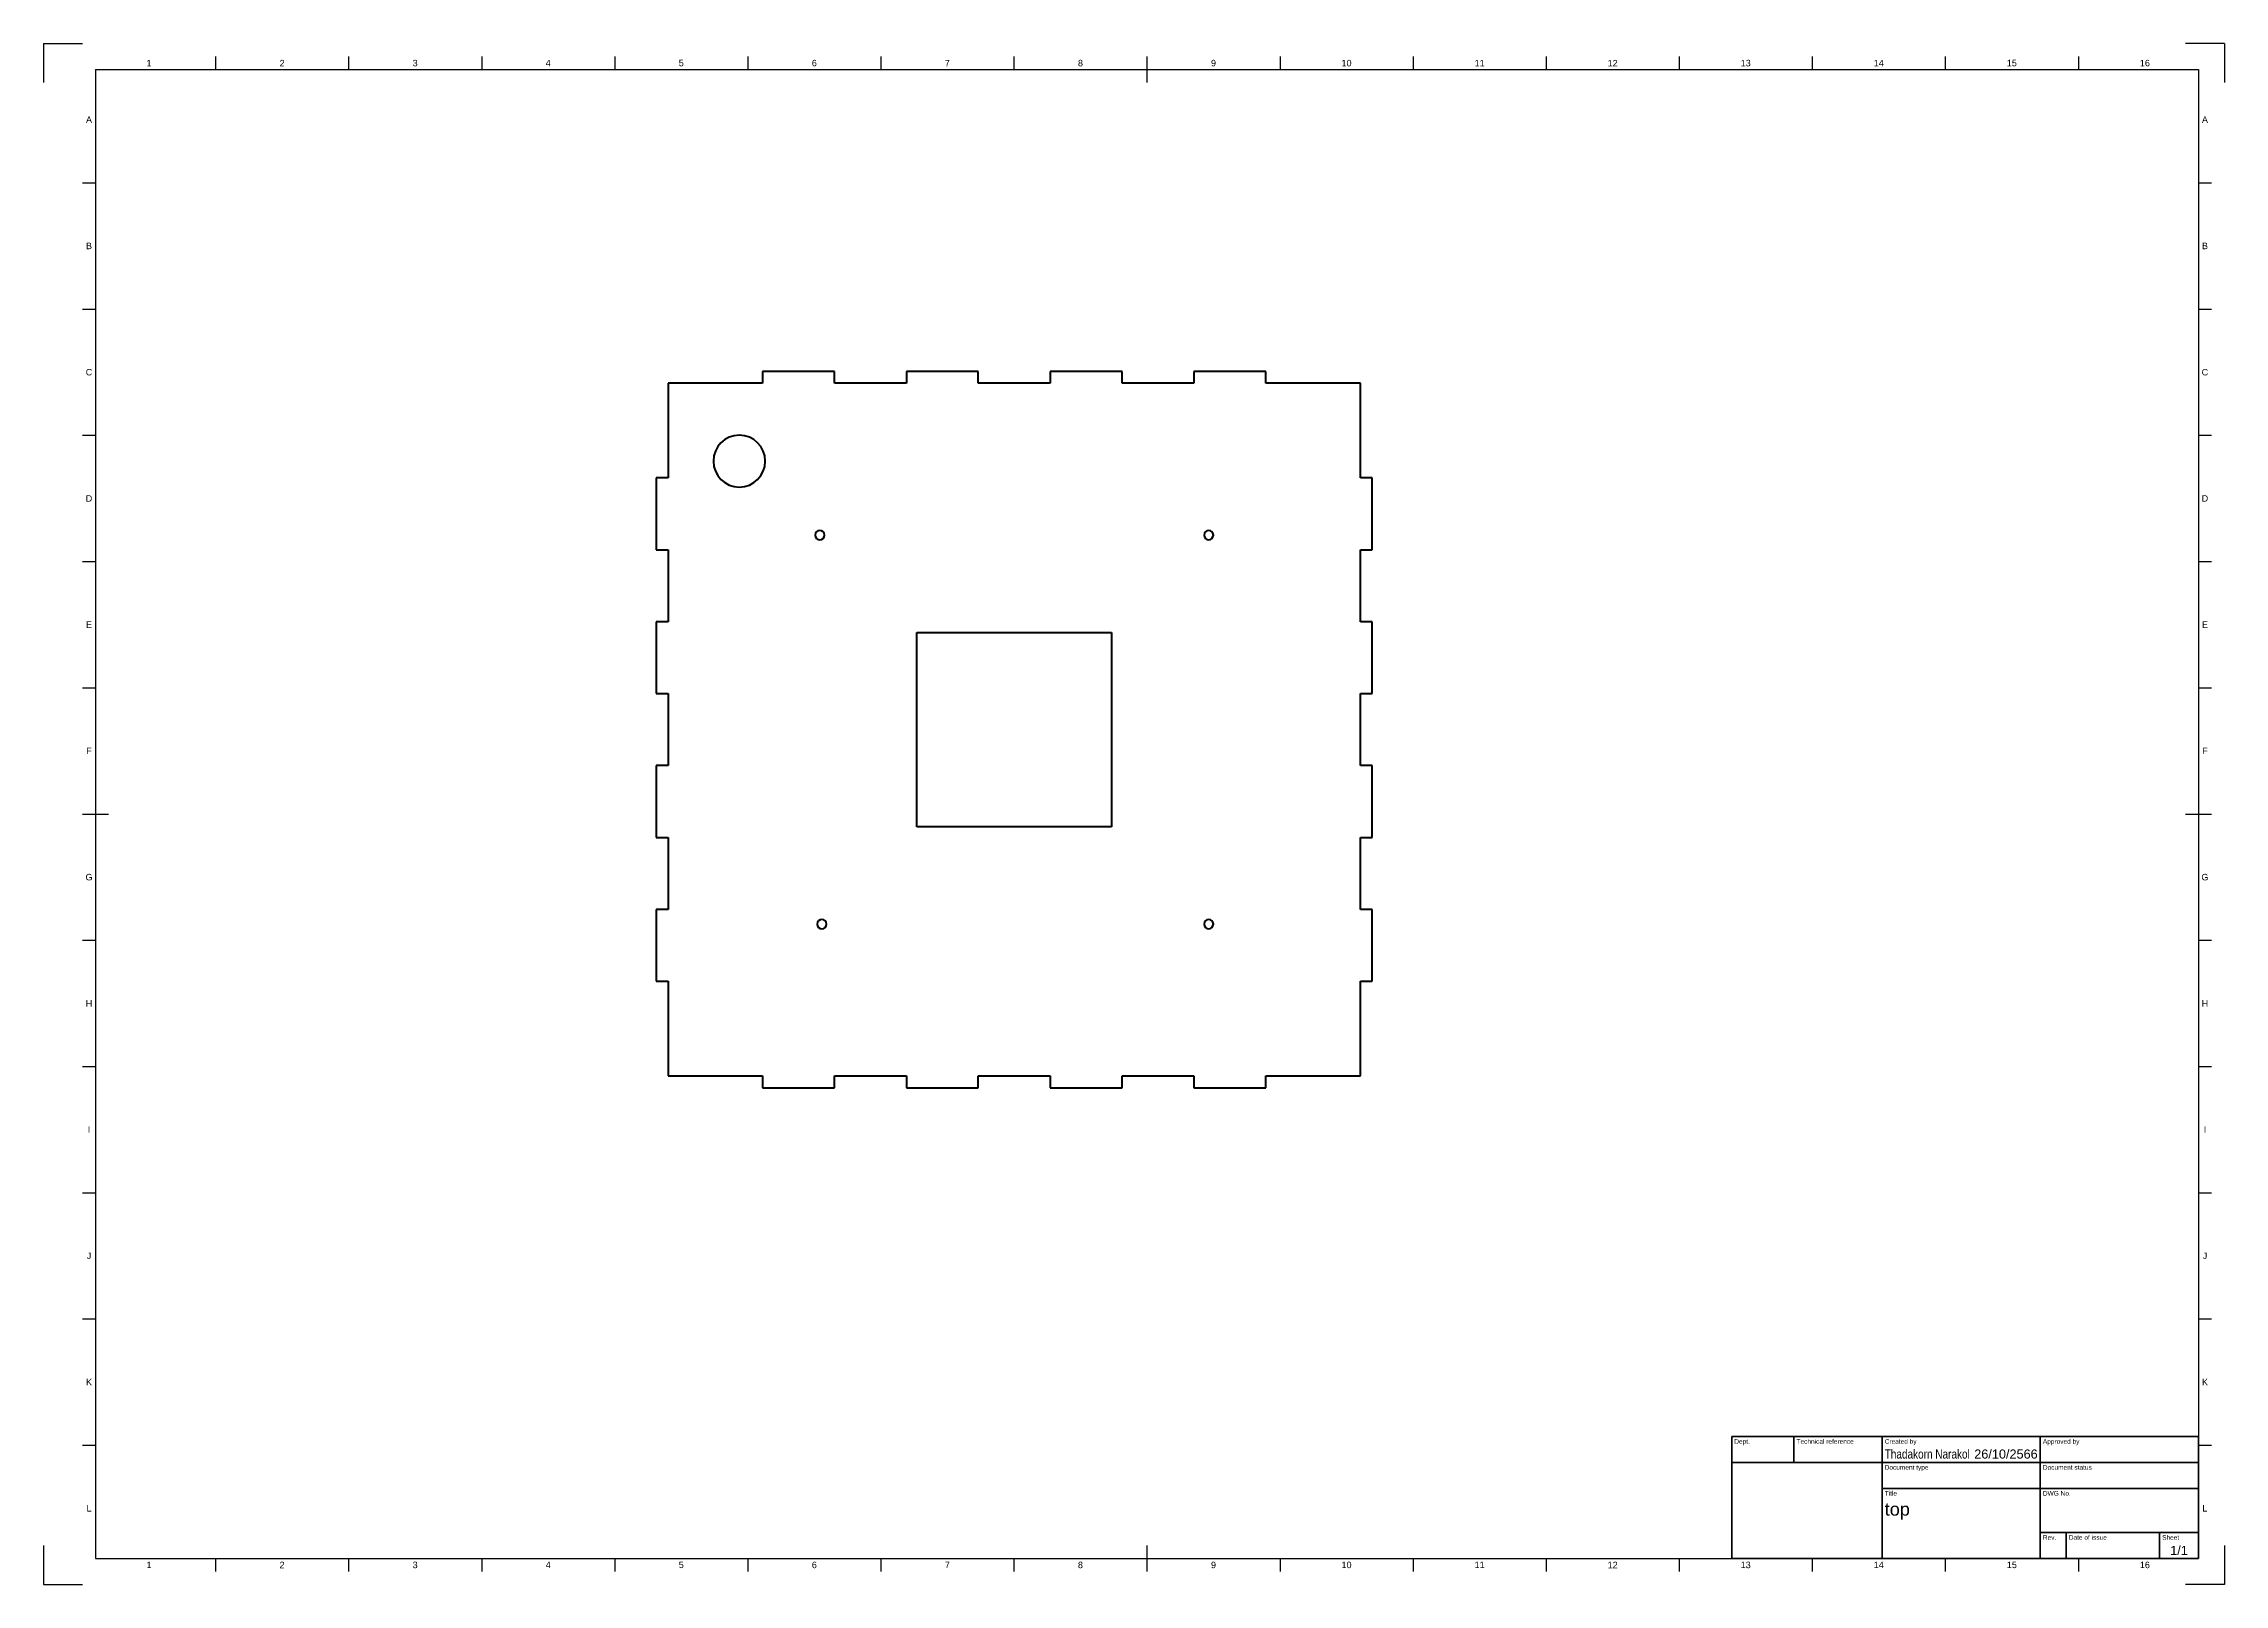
# Model space of a CAD drawing. Header units: millimetres. Extents: x 0 to 841, y 0 to 594.
import ezdxf
from ezdxf.enums import TextEntityAlignment as Align

# ---------------------------------------------------------------- set-up
doc = ezdxf.new("R2010")
doc.units = ezdxf.units.MM
doc.header["$LTSCALE"] = 0.75
for name, color, linetype, lineweight in [('BORDER', 7, 'Continuous', 25), ('TITLEBLOCK', 7, 'Continuous', 35), ('Visible', 7, 'Continuous', 50)]:
    doc.layers.add(name, color=color, linetype=linetype, lineweight=lineweight)
doc.styles.add('FusionTitle', font='arial.ttf')

# ---------------------------------------------------------------- blocks, each defined once
blk = doc.blocks.new('ISO_A1_SHEET')
at = {"layer": 'BORDER'}
for p, q in [((66.3125, 589), (66.3125, 584)), ((117.625, 589), (117.625, 584)), ((168.9375, 589), (168.9375, 584)), ((220.25, 589), (220.25, 584)), ((271.5625, 589), (271.5625, 584)), ((322.875, 589), (322.875, 584)), ((374.1875, 589), (374.1875, 584)), ((425.5, 589), (425.5, 579)), ((476.8125, 589), (476.8125, 584)), ((528.125, 589), (528.125, 584)), ((579.4375, 589), (579.4375, 584)), ((630.75, 589), (630.75, 584)), ((682.0625, 589), (682.0625, 584)), ((733.375, 589), (733.375, 584)), ((784.6875, 589), (784.6875, 584)), ((20, 584), (831, 584)), ((20, 584), (20, 10)), ((831, 584), (831, 10)), ((15, 540.333333), (20, 540.333333)), ((831, 540.333333), (836, 540.333333)), ((15, 491.666666), (20, 491.666666)), ((831, 491.666666), (836, 491.666666)), ((15, 443), (20, 443)), ((831, 443), (836, 443)), ((15, 394.333333), (20, 394.333333)), ((831, 394.333333), (836, 394.333333)), ((15, 345.666667), (20, 345.666667)), ((831, 345.666667), (836, 345.666667)), ((15, 297), (25, 297)), ((826, 297), (836, 297)), ((15, 248.333333), (20, 248.333333)), ((831, 248.333333), (836, 248.333333)), ((15, 199.666667), (20, 199.666667)), ((831, 199.666667), (836, 199.666667)), ((15, 151), (20, 151)), ((831, 151), (836, 151)), ((15, 102.333334), (20, 102.333334)), ((831, 102.333334), (836, 102.333334)), ((15, 53.666667), (20, 53.666667)), ((831, 53.666667), (836, 53.666667)), ((20, 10), (831, 10)), ((66.3125, 10), (66.3125, 5)), ((117.625, 10), (117.625, 5)), ((168.9375, 10), (168.9375, 5)), ((220.25, 10), (220.25, 5)), ((271.5625, 10), (271.5625, 5)), ((322.875, 10), (322.875, 5)), ((374.1875, 10), (374.1875, 5)), ((425.5, 15), (425.5, 5)), ((476.8125, 10), (476.8125, 5)), ((528.125, 10), (528.125, 5)), ((579.4375, 10), (579.4375, 5)), ((630.75, 10), (630.75, 5)), ((682.0625, 10), (682.0625, 5)), ((733.375, 10), (733.375, 5)), ((784.6875, 10), (784.6875, 5))]:
    blk.add_line(p, q, dxfattribs=at)
at = {"layer": 'Defpoints'}
for p, q in [((0, 594), (15, 594)), ((0, 594), (0, 579)), ((841, 594), (826, 594)), ((841, 594), (841, 579)), ((0, 15), (0, 0)), ((841, 15), (841, 0)), ((0, 0), (15, 0)), ((841, 0), (826, 0))]:
    blk.add_line(p, q, dxfattribs=at)
at = {"layer": 'BORDER', "style": 'FusionTitle'}
for s, p in [('1', (40.65625, 586.5)), ('2', (91.96875, 586.5)), ('3', (143.28125, 586.5)), ('4', (194.59375, 586.5)), ('5', (245.90625, 586.5)), ('6', (297.21875, 586.5)), ('7', (348.53125, 586.5)), ('8', (399.84375, 586.5)), ('9', (451.15625, 586.5)), ('10', (502.46875, 586.5)), ('11', (553.78125, 586.5)), ('12', (605.09375, 586.5)), ('13', (656.40625, 586.5)), ('14', (707.71875, 586.5)), ('15', (759.03125, 586.5)), ('16', (810.34375, 586.5)), ('A', (17.5, 564.666666)), ('A', (833.5, 564.666666)), ('B', (17.5, 516)), ('B', (833.5, 516)), ('C', (17.5, 467.333333)), ('C', (833.5, 467.333333)), ('D', (17.5, 418.666667)), ('D', (833.5, 418.666667)), ('E', (17.5, 370)), ('E', (833.5, 370)), ('F', (17.5, 321.333333)), ('F', (833.5, 321.333333)), ('G', (17.5, 272.666667)), ('G', (833.5, 272.666667)), ('H', (17.5, 224)), ('H', (833.5, 224)), ('I', (17.5, 175.333334)), ('I', (833.5, 175.333334)), ('J', (17.5, 126.666667)), ('J', (833.5, 126.666667)), ('K', (17.5, 78)), ('K', (833.5, 78)), ('L', (17.5, 29.333334)), ('L', (833.5, 29.333334)), ('1', (40.65625, 7.5)), ('2', (91.96875, 7.5)), ('3', (143.28125, 7.5)), ('4', (194.59375, 7.5)), ('5', (245.90625, 7.5)), ('6', (297.21875, 7.5)), ('7', (348.53125, 7.5)), ('8', (399.84375, 7.5)), ('9', (451.15625, 7.5)), ('10', (502.46875, 7.5)), ('11', (553.78125, 7.5)), ('12', (605.09375, 7.5)), ('13', (656.40625, 7.5)), ('14', (707.71875, 7.5)), ('15', (759.03125, 7.5)), ('16', (810.34375, 7.5))]:
    blk.add_text(s, height=2.5, dxfattribs=at).set_placement(p, align=Align.MIDDLE)
blk = doc.blocks.new('ISO_TITLEBLOCK')
at = {"layer": 'TITLEBLOCK'}
for p, q in [((0, 47), (-180, 47)), ((-180, 47), (-180, 0)), ((-156, 37), (-156, 47)), ((-122, 0), (-122, 47)), ((-61, 0), (-61, 47)), ((0, 0), (0, 47)), ((-180, 37), (0, 37)), ((-122, 27), (0, 27)), ((-61, 10), (0, 10)), ((-51, 0), (-51, 10)), ((-15, 0), (-15, 10)), ((-180, 0), (0, 0))]:
    blk.add_line(p, q, dxfattribs=at)
at = {"layer": 'TITLEBLOCK', "style": 'FusionTitle'}
for s, p in [('Dept.', (-179, 46)), ('Technical reference', (-155, 46)), ('Created by', (-121, 46)), ('Approved by', (-60, 46)), ('Document type', (-121, 36)), ('Document status', (-60, 36)), ('Title', (-121, 26)), ('DWG No.', (-60, 26)), ('Rev.', (-60, 9)), ('Date of issue', (-50, 9)), ('Sheet', (-14, 9))]:
    blk.add_text(s, height=1.8, dxfattribs=at).set_placement(p, align=Align.TOP_LEFT)
for tag, height, p in [('TECHNICAL_REFERENCE', 3.5, (-155, 42)), ('CREATED_BY', 3.5, (-121, 42)), ('APPROVED_BY', 3.5, (-60, 42)), ('DEPT', 3.5, (-179, 42)), ('DOCUMENT_TYPE', 3.5, (-121, 32)), ('DOCUMENT_STATUS', 3.5, (-60, 32)), ('TITLE_1', 5, (-121, 21.5)), ('TITLE_2', 5, (-121, 14)), ('TITLE_3', 5, (-121, 6.5)), ('DATE_OF_ISSUE', 3.5, (-50, 5))]:
    blk.add_attdef(tag, text='', height=height, dxfattribs=at).set_placement(p, align=Align.TOP_LEFT)
for tag, p in [('CREATED_DATE', (-62, 42)), ('APPROVED_DATE', (-0.99, 42))]:
    blk.add_attdef(tag, text='', height=3.5, dxfattribs=at).set_placement(p, align=Align.TOP_RIGHT)
for tag, height, p in [('DRAWING_NUMBER', 5, (-30.5, 19.75)), ('REV', 3.5, (-56, 4.85)), ('SHEET', 3.5, (-7.5, 4.85))]:
    blk.add_attdef(tag, text='', height=height, dxfattribs=at).set_placement(p, align=Align.TOP_CENTER)

msp = doc.modelspace()

# ---------------------------------------------------------------- linework, layer by layer
at = {"layer": 'Visible'}
for p, q in [((240.795594, 463.035867), (240.795594, 426.570217)), ((277.261244, 463.035867), (240.795594, 463.035867)), ((277.261244, 467.607867), (277.261244, 463.035867)), ((304.985344, 467.607867), (277.261244, 467.607867)), ((304.985344, 463.035867), (304.985344, 467.607867)), ((332.709444, 463.035867), (304.985344, 463.035867)), ((332.709444, 467.607867), (332.709444, 463.035867)), ((360.433544, 467.607867), (332.709444, 467.607867)), ((360.433544, 463.035867), (360.433544, 467.607867)), ((388.157644, 463.035867), (360.433544, 463.035867)), ((388.157644, 467.607867), (388.157644, 463.035867)), ((415.881744, 467.607867), (388.157644, 467.607867)), ((415.881744, 463.035867), (415.881744, 467.607867)), ((443.605844, 463.035867), (415.881744, 463.035867)), ((443.605844, 467.607867), (443.605844, 463.035867)), ((471.329944, 467.607867), (443.605844, 467.607867)), ((471.329944, 463.035867), (471.329944, 467.607867)), ((507.795594, 463.035867), (471.329944, 463.035867)), ((507.795594, 426.570217), (507.795594, 463.035867)), ((236.223594, 426.570217), (236.223594, 398.846117)), ((240.795594, 426.570217), (236.223594, 426.570217)), ((512.367594, 426.570217), (507.795594, 426.570217)), ((512.367594, 398.846117), (512.367594, 426.570217)), ((236.223594, 398.846117), (240.795594, 398.846117)), ((240.795594, 398.846117), (240.795594, 371.122017)), ((507.795594, 398.846117), (512.367594, 398.846117)), ((507.795594, 371.122017), (507.795594, 398.846117)), ((236.223594, 371.122017), (236.223594, 343.397917)), ((240.795594, 371.122017), (236.223594, 371.122017)), ((512.367594, 371.122017), (507.795594, 371.122017)), ((512.367594, 343.397917), (512.367594, 371.122017)), ((336.795594, 367.035867), (411.795594, 367.035867)), ((336.795594, 292.035867), (336.795594, 367.035867)), ((411.795594, 367.035867), (411.795594, 292.035867)), ((236.223594, 343.397917), (240.795594, 343.397917)), ((240.795594, 343.397917), (240.795594, 315.673817)), ((507.795594, 343.397917), (512.367594, 343.397917)), ((507.795594, 315.673817), (507.795594, 343.397917)), ((236.223594, 315.673817), (236.223594, 287.949717)), ((240.795594, 315.673817), (236.223594, 315.673817)), ((512.367594, 315.673817), (507.795594, 315.673817)), ((512.367594, 287.949717), (512.367594, 315.673817)), ((236.223594, 287.949717), (240.795594, 287.949717)), ((240.795594, 287.949717), (240.795594, 260.225617)), ((411.795594, 292.035867), (336.795594, 292.035867)), ((507.795594, 287.949717), (512.367594, 287.949717)), ((507.795594, 260.225617), (507.795594, 287.949717)), ((236.223594, 260.225617), (236.223594, 232.501517)), ((240.795594, 260.225617), (236.223594, 260.225617)), ((512.367594, 260.225617), (507.795594, 260.225617)), ((512.367594, 232.501517), (512.367594, 260.225617)), ((236.223594, 232.501517), (240.795594, 232.501517)), ((240.795594, 232.501517), (240.795594, 196.035867)), ((507.795594, 232.501517), (512.367594, 232.501517)), ((507.795594, 196.035867), (507.795594, 232.501517)), ((240.795594, 196.035867), (277.261244, 196.035867)), ((277.261244, 196.035867), (277.261244, 191.463867)), ((304.985344, 196.035867), (332.709444, 196.035867)), ((304.985344, 191.463867), (304.985344, 196.035867)), ((332.709444, 196.035867), (332.709444, 191.463867)), ((360.433544, 196.035867), (388.157644, 196.035867)), ((360.433544, 191.463867), (360.433544, 196.035867)), ((388.157644, 196.035867), (388.157644, 191.463867)), ((415.881744, 196.035867), (443.605844, 196.035867)), ((415.881744, 191.463867), (415.881744, 196.035867)), ((443.605844, 196.035867), (443.605844, 191.463867)), ((471.329944, 191.463867), (471.329944, 196.035867)), ((471.329944, 196.035867), (507.795594, 196.035867)), ((277.261244, 191.463867), (304.985344, 191.463867)), ((332.709444, 191.463867), (360.433544, 191.463867)), ((388.157644, 191.463867), (415.881744, 191.463867)), ((443.605844, 191.463867), (471.329944, 191.463867))]:
    msp.add_line(p, q, dxfattribs=at)
at = {"layer": 'Visible', "extrusion": (0, 0, -1)}
for centre, radius in [((-268.295594, 433.035867), 10), ((-299.295594, 404.535867), 1.8), ((-449.295594, 404.535867), 1.8), ((-300.135974, 254.535867), 1.8), ((-449.295594, 254.535867), 1.8)]:
    msp.add_circle(centre, radius, dxfattribs=at)

# ---------------------------------------------------------------- block references
at = {"layer": 'BORDER'}
msp.add_blockref('ISO_A1_SHEET', (0, 0), dxfattribs=at)
at = {"layer": 'TITLEBLOCK'}
ref = msp.add_blockref('ISO_TITLEBLOCK', (831, 10), dxfattribs=at)
ref.add_attrib('CREATED_DATE', '26/10/2566', dxfattribs={"height": 3.5, "style": 'FusionTitle'}).set_placement((769, 52), align=Align.TOP_RIGHT)
ref.add_attrib('SHEET', '1/1', dxfattribs={"height": 3.5, "style": 'FusionTitle'}).set_placement((823.5, 14.85), align=Align.TOP_CENTER)
ref.add_attrib('TITLE_1', 'top', dxfattribs={"height": 5, "style": 'FusionTitle'}).set_placement((710, 31.5), align=Align.TOP_LEFT)
ref.add_attrib('CREATED_BY', 'Thadakorn Narakol', dxfattribs={"height": 3.5, "style": 'FusionTitle', "width": 0.789258}).set_placement((710, 52), align=Align.TOP_LEFT)

doc.saveas('drawing.dxf')
